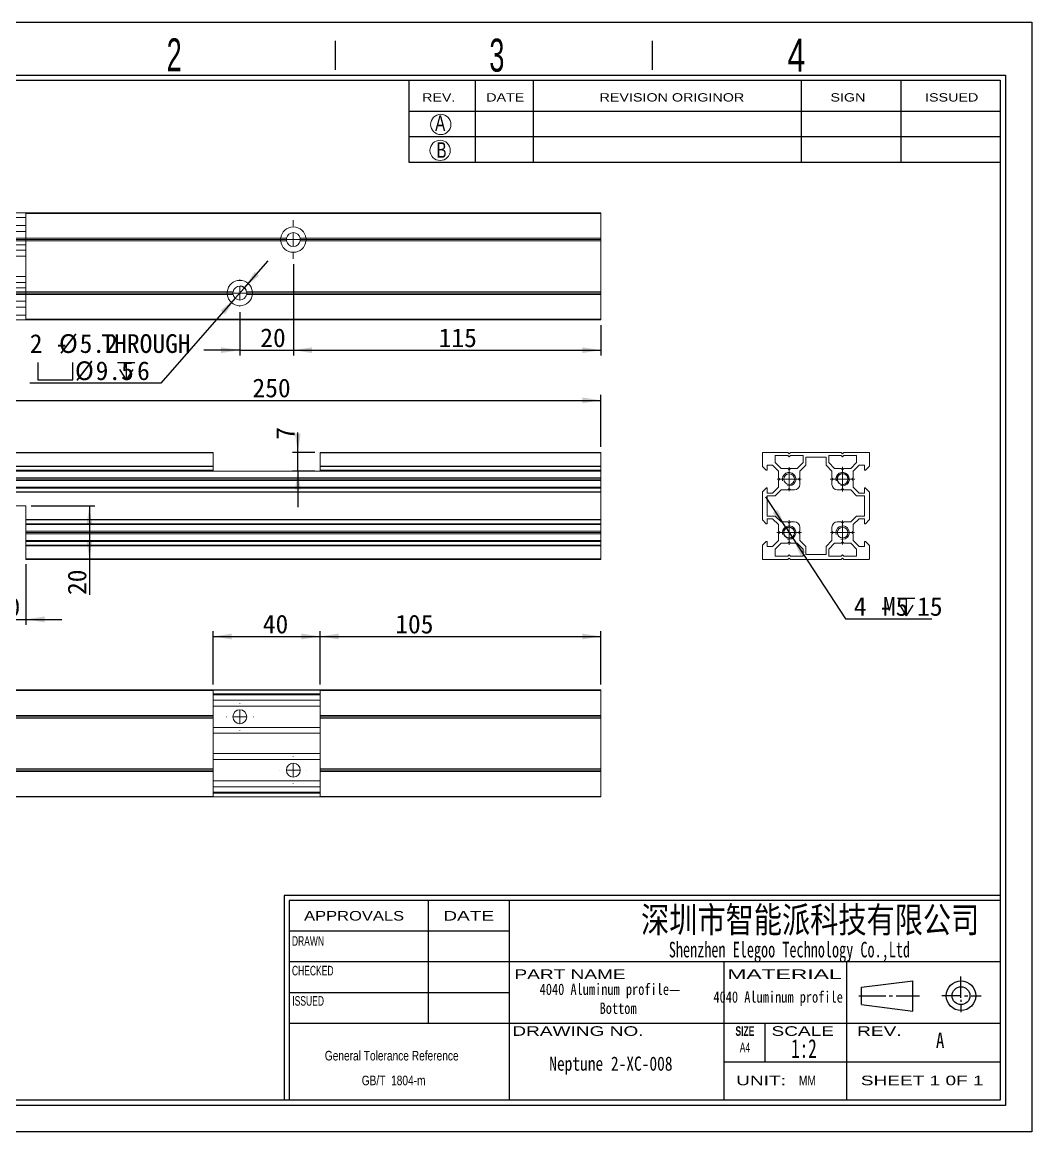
# Model space of a CAD drawing. Header units: millimetres. Extents: x 2 to 295, y 1 to 209.
# Drawn here: x 106.4 to 295.1, y 1.3 to 208.7 of the extents above; entities that cross this region are included whole.
import ezdxf

# ---------------------------------------------------------------- set-up
doc = ezdxf.new("R2010")
doc.units = ezdxf.units.MM
doc.linetypes.add('CENTER', pattern=[10.16, 6.35, -1.27, 1.27, -1.27])
doc.layers.add('DIM', color=5, linetype='Continuous')
doc.layers.add('SLD-0', color=179, linetype='Continuous')
doc.layers.add('中心线', color=1, linetype='CENTER', lineweight=15)
doc.styles.add('SLDTEXTSTYLE0', font='SIMSUN.TTC', dxfattribs={"width": 0.67})
doc.styles.add('SLDTEXTSTYLE1', font='SIMSUN.TTC', dxfattribs={"width": 0.8})
doc.styles.add('SLDTEXTSTYLE10', font='ARIAL.TTF', dxfattribs={"width": 0.7584})
doc.styles.add('SLDTEXTSTYLE11', font='ARIAL.TTF', dxfattribs={"width": 1.2324})
doc.styles.add('SLDTEXTSTYLE12', font='ARIAL.TTF', dxfattribs={"width": 1.7064})
doc.styles.add('SLDTEXTSTYLE13', font='SIMKAI.TTF', dxfattribs={"width": 0.67})
doc.styles.add('SLDTEXTSTYLE14', font='SIMSUN.TTC')
doc.styles.add('SLDTEXTSTYLE2', font='SIMSUN.TTC', dxfattribs={"width": 0.8, "bigfont": 'bigfont'})
doc.styles.add('SLDTEXTSTYLE4', font='SIMSUN.TTC', dxfattribs={"width": 0.8})
doc.styles.add('SLDTEXTSTYLE5', font='ARIAL.TTF', dxfattribs={"width": 0.63516})
doc.styles.add('SLDTEXTSTYLE6', font='GOTHIC.TTF', dxfattribs={"width": 0.7304})
doc.styles.add('SLDTEXTSTYLE7', font='GOTHIC.TTF', dxfattribs={"width": 0.61171})
doc.styles.add('SLDTEXTSTYLE8', font='ARIALBD.TTF', dxfattribs={"width": 0.63516})
doc.styles.add('SLDTEXTSTYLE9', font='ARIAL.TTF', dxfattribs={"width": 1.422})
doc.dimstyles.new('SLDDIMSTYLE0', dxfattribs={"dimtxt": 3.5, "dimasz": 3.5, "dimexe": 0, "dimexo": 0.0625, "dimgap": 0.875, "dimtad": 2, "dimlfac": 2, "dimrnd": 1e-09, "dimzin": 12, "dimdsep": 46, "dimtxsty": 'SLDTEXTSTYLE0', "dimsah": 1, "dimcen": 0.09, "dimadec": 0, "dimazin": 3, "dimtfac": 1, "dimtofl": 0, "dimtmove": 0, "dimatfit": 3, "dimfxl": 0, "dimfrac": 2, "dimtolj": 1, "dimtzin": 12, "dimarcsym": 0})
doc.dimstyles.new('SLDDIMSTYLE1', dxfattribs={"dimtxt": 3.5, "dimasz": 3.5, "dimexe": 0, "dimexo": 0.0625, "dimgap": 0.875, "dimtad": 2, "dimlfac": 2, "dimrnd": 1e-09, "dimzin": 12, "dimdsep": 46, "dimtxsty": 'SLDTEXTSTYLE0', "dimsah": 1, "dimcen": 0.09, "dimadec": 0, "dimazin": 3, "dimtfac": 1, "dimtmove": 0, "dimatfit": 0, "dimfxl": 0, "dimfrac": 2, "dimtolj": 1, "dimtzin": 12, "dimarcsym": 0})
doc.dimstyles.new('SLDDIMSTYLE2', dxfattribs={"dimtxt": 3.5, "dimasz": 3.5, "dimexe": 0, "dimexo": 0.0625, "dimgap": 0.875, "dimtad": 0, "dimtih": 1, "dimtoh": 1, "dimlfac": 2, "dimrnd": 1e-09, "dimzin": 12, "dimdsep": 46, "dimtxsty": 'SLDTEXTSTYLE0', "dimsah": 1, "dimcen": 0, "dimadec": 0, "dimazin": 3, "dimtfac": 1, "dimtmove": 0, "dimatfit": 3, "dimfxl": 0, "dimfrac": 2, "dimtolj": 1, "dimtzin": 12, "dimarcsym": 0})

# ---------------------------------------------------------------- blocks, each defined once
blk = doc.blocks.new('SW_NOTE_1')
at = {"layer": 'SLD-0', "color": 0, "attachment_point": 2}
for s, insert, char_height, style in [('4040 Aluminum profile—', (11.56, 2.46), 2.1167, 'SLDTEXTSTYLE2'), (' Bottom ', (12.52, -1.09), 2.117, 'SLDTEXTSTYLE1')]:
    blk.add_mtext(s, dxfattribs=dict(at, insert=insert, char_height=char_height, style=style))
blk = doc.blocks.new('SW_NOTE_3')
at = {"layer": 'SLD-0', "color": 0, "char_height": 1.7927, "attachment_point": 2, "style": 'SLDTEXTSTYLE10'}
for s, insert in [('General Tolerance Reference ', (13.02, 2.31)), (' GB/T  1804-m', (13.11, -2.32))]:
    blk.add_mtext(s, dxfattribs=dict(at, insert=insert))
blk = doc.blocks.new('_D')
at = {"layer": 'DIM'}
for p, q in [((89.57, 129.28), (89.57, 139)), ((214.57, 129.28), (214.57, 139)), ((89.57, 138), (214.57, 138))]:
    blk.add_line(p, q, dxfattribs=at)
for points in [[(89.57, 138), (93.07, 137.46), (93.07, 138.54)], [(214.57, 138), (211.07, 138.54), (211.07, 137.46)]]:
    blk.add_solid(points, dxfattribs=at)
at = {"layer": 'DIM', "insert": (149.43, 142.07), "char_height": 3.5, "attachment_point": 1, "style": 'SLDTEXTSTYLE14'}
blk.add_mtext('250', dxfattribs=at)
blk = doc.blocks.new('_D_1')
at = {"layer": 'DIM'}
for p, q in [((157.91, 128.28), (157.91, 132)), ((161.07, 128.28), (156.91, 128.28)), ((157.91, 124.78), (157.91, 128.28)), ((161.07, 124.78), (156.91, 124.78)), ((157.91, 124.78), (157.91, 118.05))]:
    blk.add_line(p, q, dxfattribs=at)
for points in [[(157.91, 128.28), (158.45, 131.78), (157.37, 131.78)], [(157.91, 124.78), (157.37, 121.28), (158.45, 121.28)]]:
    blk.add_solid(points, dxfattribs=at)
at = {"layer": 'DIM', "insert": (153.84, 130.64), "char_height": 3.5, "attachment_point": 1, "rotation": 90, "style": 'SLDTEXTSTYLE14'}
blk.add_mtext('7', dxfattribs=at)
blk = doc.blocks.new('_D_2')
at = {"layer": 'DIM'}
for p, q in [((108.07, 118.28), (119.95, 118.28)), ((118.95, 118.28), (118.95, 108.28)), ((118.95, 108.28), (118.95, 101.62))]:
    blk.add_line(p, q, dxfattribs=at)
for points in [[(118.95, 118.28), (118.41, 114.78), (119.49, 114.78)], [(118.95, 108.28), (119.49, 111.78), (118.41, 111.78)]]:
    blk.add_solid(points, dxfattribs=at)
at = {"layer": 'DIM', "insert": (114.88, 101.62), "char_height": 3.5, "attachment_point": 1, "rotation": 90, "style": 'SLDTEXTSTYLE14'}
blk.add_mtext('20', dxfattribs=at)
blk = doc.blocks.new('_D_3')
at = {"layer": 'DIM'}
for p, q in [((97.07, 107.28), (97.07, 96.07)), ((107.07, 107.38), (107.07, 96.07)), ((97.07, 97.07), (90.34, 97.07)), ((97.07, 97.07), (107.07, 97.07)), ((107.07, 97.07), (113.8, 97.07))]:
    blk.add_line(p, q, dxfattribs=at)
for points in [[(97.07, 97.07), (93.57, 97.61), (93.57, 96.53)], [(107.07, 97.07), (110.57, 96.53), (110.57, 97.61)]]:
    blk.add_solid(points, dxfattribs=at)
at = {"layer": 'DIM', "insert": (101.25, 101.14), "char_height": 3.5, "attachment_point": 1, "style": 'SLDTEXTSTYLE14'}
blk.add_mtext('20', dxfattribs=at)
blk = doc.blocks.new('_D_5')
at = {"layer": 'DIM'}
for p, q in [((142.07, 84.87), (142.07, 94.87)), ((142.07, 93.87), (162.07, 93.87)), ((162.07, 84.87), (162.07, 94.87))]:
    blk.add_line(p, q, dxfattribs=at)
for points in [[(142.07, 93.87), (145.57, 93.33), (145.57, 94.41)], [(162.07, 93.87), (158.57, 94.41), (158.57, 93.33)]]:
    blk.add_solid(points, dxfattribs=at)
at = {"layer": 'DIM', "insert": (151.36, 97.94), "char_height": 3.5, "attachment_point": 1, "style": 'SLDTEXTSTYLE14'}
blk.add_mtext('40', dxfattribs=at)
blk = doc.blocks.new('_D_6')
at = {"layer": 'DIM'}
for p, q in [((162.07, 84.87), (162.07, 94.87)), ((162.07, 93.87), (214.57, 93.87)), ((214.57, 84.87), (214.57, 94.87))]:
    blk.add_line(p, q, dxfattribs=at)
for points in [[(162.07, 93.87), (165.57, 93.33), (165.57, 94.41)], [(214.57, 93.87), (211.07, 94.41), (211.07, 93.33)]]:
    blk.add_solid(points, dxfattribs=at)
at = {"layer": 'DIM', "insert": (176.12, 97.94), "char_height": 3.5, "attachment_point": 1, "style": 'SLDTEXTSTYLE14'}
blk.add_mtext('105', dxfattribs=at)
blk = doc.blocks.new('SW_CENTERMARKSYMBOL_0')
at = {"layer": '中心线', "color": 0}
for p, q in [((0, 2.5), (0, 2.55)), ((-2.5, 0), (-2.55, 0)), ((0, 0), (-1.25, 0)), ((0, 0), (0, 1.25)), ((0, 0), (0, -1.25)), ((0, 0), (1.25, 0)), ((2.5, 0), (2.55, 0)), ((0, -2.5), (0, -2.55))]:
    blk.add_line(p, q, dxfattribs=at)
blk = doc.blocks.new('SW_CENTERMARKSYMBOL_1')
at = {"layer": '中心线', "color": 0}
for p, q in [((0, 2.5), (0, 2.55)), ((-2.5, 0), (-2.55, 0)), ((0, 0), (-1.25, 0)), ((0, 0), (0, 1.25)), ((0, 0), (0, -1.25)), ((0, 0), (1.25, 0)), ((2.5, 0), (2.55, 0)), ((0, -2.5), (0, -2.55))]:
    blk.add_line(p, q, dxfattribs=at)
blk = doc.blocks.new('_D_7')
at = {"layer": 'DIM'}
for p, q in [((157.07, 163.42), (157.07, 146.38)), ((147.07, 154.5), (147.07, 146.38)), ((147.07, 147.38), (140.34, 147.38)), ((147.07, 147.38), (157.07, 147.38)), ((157.07, 147.38), (163.8, 147.38))]:
    blk.add_line(p, q, dxfattribs=at)
for points in [[(147.07, 147.38), (143.57, 147.91), (143.57, 146.84)], [(157.07, 147.38), (160.57, 146.84), (160.57, 147.91)]]:
    blk.add_solid(points, dxfattribs=at)
at = {"layer": 'DIM', "insert": (150.89, 151.45), "char_height": 3.5, "attachment_point": 1, "style": 'SLDTEXTSTYLE14'}
blk.add_mtext('20', dxfattribs=at)
blk = doc.blocks.new('_D_8')
at = {"layer": 'DIM'}
for p, q in [((157.07, 163.42), (157.07, 146.38)), ((214.57, 152.05), (214.57, 146.38)), ((157.07, 147.38), (214.57, 147.38))]:
    blk.add_line(p, q, dxfattribs=at)
for points in [[(157.07, 147.38), (160.57, 146.84), (160.57, 147.91)], [(214.57, 147.38), (211.07, 147.91), (211.07, 146.84)]]:
    blk.add_solid(points, dxfattribs=at)
at = {"layer": 'DIM', "insert": (184.23, 151.45), "char_height": 3.5, "attachment_point": 1, "style": 'SLDTEXTSTYLE14'}
blk.add_mtext('115', dxfattribs=at)
blk = doc.blocks.new('SW_SYMBOL_HOLE_SPOT')
at = {"layer": 'DIM', "color": 0}
for p, q in [((0, 875), (0, 75)), ((1600, 75), (1600, 875)), ((0, 75), (1600, 75))]:
    blk.add_line(p, q, dxfattribs=at)
blk = doc.blocks.new('SW_SYMBOL_HOLE_DEPTH')
at = {"layer": 'DIM', "color": 0}
for p, q in [((0, 875), (800, 875)), ((100, 555), (400, 75)), ((400, 875), (400, 75)), ((700, 555), (400, 75))]:
    blk.add_line(p, q, dxfattribs=at)
blk = doc.blocks.new('_D_9')
at = {"layer": 'DIM'}
for p, q in [((147.92, 159.03), (152.36, 164.09)), ((147.92, 159.03), (146.21, 157.07)), ((146.21, 157.07), (132.32, 141.22)), ((132.32, 141.22), (107.8, 141.22))]:
    blk.add_line(p, q, dxfattribs=at)
blk.add_arc((147.07, 158.05), 1.3, 26.4811, 86.3428, dxfattribs=at)
for points in [[(147.92, 159.03), (150.64, 161.3), (149.83, 162.01)], [(146.21, 157.07), (143.5, 154.79), (144.31, 154.08)]]:
    blk.add_solid(points, dxfattribs=at)
at = {"layer": 'DIM', "xscale": 0.004072727272727273, "yscale": 0.004072727272727273, "zscale": 0.004072727272727273}
for name, p in [('SW_SYMBOL_HOLE_SPOT', (109.31, 141.5)), ('SW_SYMBOL_HOLE_DEPTH', (124.19, 141.5))]:
    blk.add_blockref(name, p, dxfattribs=at)
at = {"layer": 'DIM', "char_height": 3.5, "attachment_point": 1, "style": 'SLDTEXTSTYLE14'}
for s, insert in [('2 - ', (107.8, 150.36)), ('%%c', (113.25, 150.36)), ('5.2', (117.12, 150.36)), ('THROUGH', (121.2, 150.36)), ('%%c', (116.24, 145.29)), ('9.5', (120.11, 145.29)), ('6', (127.86, 145.29))]:
    blk.add_mtext(s, dxfattribs=dict(at, insert=insert))
blk = doc.blocks.new('SW_CENTERMARKSYMBOL_2')
at = {"layer": '中心线', "color": 0}
for p, q in [((0, 2.5), (0, 2.55)), ((-2.5, 0), (-2.55, 0)), ((0, 0), (-1.25, 0)), ((0, 0), (0, 1.25)), ((0, 0), (0, -1.25)), ((0, 0), (1.25, 0)), ((2.5, 0), (2.55, 0)), ((0, -2.5), (0, -2.55))]:
    blk.add_line(p, q, dxfattribs=at)
blk = doc.blocks.new('SW_CENTERMARKSYMBOL_3')
at = {"layer": '中心线', "color": 0}
for p, q in [((0, 2.5), (0, 3.625)), ((-2.5, 0), (-3.625, 0)), ((0, 0), (-1.25, 0)), ((0, 0), (0, 1.25)), ((0, 0), (0, -1.25)), ((0, 0), (1.25, 0)), ((2.5, 0), (3.625, 0)), ((0, -2.5), (0, -3.625))]:
    blk.add_line(p, q, dxfattribs=at)
blk = doc.blocks.new('_D_10')
at = {"layer": 'DIM'}
for p, q in [((249.06, 114.33), (245.39, 119.97)), ((249.06, 114.33), (250.42, 112.23)), ((250.42, 112.23), (260.25, 97.16)), ((260.25, 97.16), (276.39, 97.16))]:
    blk.add_line(p, q, dxfattribs=at)
for points in [[(249.06, 114.33), (247.6, 117.55), (246.7, 116.97)], [(250.42, 112.23), (251.88, 109.01), (252.79, 109.59)]]:
    blk.add_solid(points, dxfattribs=at)
at = {"layer": 'DIM', "xscale": 0.004072727272727273, "yscale": 0.004072727272727273, "zscale": 0.004072727272727273}
blk.add_blockref('SW_SYMBOL_HOLE_DEPTH', (270, 97.44), dxfattribs=at)
at = {"layer": 'DIM', "char_height": 3.5, "attachment_point": 1, "style": 'SLDTEXTSTYLE14'}
for s, insert in [('4 - ', (261.83, 101.23)), ('M5', (267.28, 101.23)), ('15', (273.67, 101.23))]:
    blk.add_mtext(s, dxfattribs=dict(at, insert=insert))
blk = doc.blocks.new('SW_CENTERMARKSYMBOL_4')
at = {"layer": '中心线', "color": 0}
for p, q in [((0, 1.25), (0, 2.3)), ((-1.25, 0), (-2.3, 0)), ((0, 0), (-1.25, 0)), ((0, 0), (0, 1.25)), ((0, 0), (0, -1.25)), ((0, 0), (1.25, 0)), ((1.25, 0), (2.3, 0)), ((0, -1.25), (0, -2.3))]:
    blk.add_line(p, q, dxfattribs=at)
blk = doc.blocks.new('SW_CENTERMARKSYMBOL_5')
at = {"layer": '中心线', "color": 0}
for p, q in [((0, 1.25), (0, 2.25)), ((-1.25, 0), (-2.25, 0)), ((0, 0), (-1.25, 0)), ((0, 0), (0, 1.25)), ((0, 0), (0, -1.25)), ((0, 0), (1.25, 0)), ((1.25, 0), (2.25, 0)), ((0, -1.25), (0, -2.25))]:
    blk.add_line(p, q, dxfattribs=at)
blk = doc.blocks.new('SW_CENTERMARKSYMBOL_6')
at = {"layer": '中心线', "color": 0}
for p, q in [((0, 1.25), (0, 2.3)), ((-1.25, 0), (-2.3, 0)), ((0, 0), (-1.25, 0)), ((0, 0), (0, 1.25)), ((0, 0), (0, -1.25)), ((0, 0), (1.25, 0)), ((1.25, 0), (2.3, 0)), ((0, -1.25), (0, -2.3))]:
    blk.add_line(p, q, dxfattribs=at)
blk = doc.blocks.new('SW_CENTERMARKSYMBOL_7')
at = {"layer": '中心线', "color": 0}
for p, q in [((0, 1.25), (0, 2.25)), ((-1.25, 0), (-2.25, 0)), ((0, 0), (-1.25, 0)), ((0, 0), (0, 1.25)), ((0, 0), (0, -1.25)), ((0, 0), (1.25, 0)), ((1.25, 0), (2.25, 0)), ((0, -1.25), (0, -2.25))]:
    blk.add_line(p, q, dxfattribs=at)

msp = doc.modelspace()

# ---------------------------------------------------------------- linework, layer by layer
at = {"color": 7, "linetype": 'Continuous', "lineweight": 15}
for p, q in [((97.0673, 173.0492), (107.0673, 173.0492)), ((97.0673, 172.1492), (107.0673, 172.1492)), ((214.5673, 173.0492), (107.0673, 173.0492)), ((107.0673, 173.0492), (107.0673, 172.9492)), ((214.5673, 172.9492), (107.0673, 172.9492)), ((107.0673, 172.9492), (107.0673, 168.2992)), ((214.5673, 173.0492), (214.5673, 172.9492)), ((214.5673, 172.9492), (214.5673, 168.2992)), ((107.0673, 170.6542), (97.0673, 170.6542)), ((107.0673, 169.5542), (97.0673, 169.5542)), ((107.0673, 168.2992), (97.0673, 168.2992)), ((107.0673, 168.0492), (97.0673, 168.0492)), ((107.0673, 168.2992), (154.7055, 168.2992)), ((107.0673, 168.0492), (107.0673, 168.2992)), ((107.0673, 168.0492), (154.6923, 168.0492)), ((107.0673, 167.7992), (107.0673, 168.0492)), ((155.7673, 168.0492), (154.6923, 168.0492)), ((155.7916, 168.2992), (154.7055, 168.2992)), ((159.4291, 168.2992), (158.3431, 168.2992)), ((159.4423, 168.0492), (158.3673, 168.0492)), ((159.4291, 168.2992), (214.5673, 168.2992)), ((159.4423, 168.0492), (214.5673, 168.0492)), ((214.5673, 168.0492), (214.5673, 168.2992)), ((214.5673, 167.7992), (214.5673, 168.0492)), ((107.0673, 167.7992), (97.0673, 167.7992)), ((107.0673, 166.0492), (97.0673, 166.0492)), ((107.0673, 167.7992), (154.7055, 167.7992)), ((107.0673, 167.7992), (107.0673, 158.2992)), ((155.7916, 167.7992), (154.7055, 167.7992)), ((159.4291, 167.7992), (158.3431, 167.7992)), ((159.4291, 167.7992), (214.5673, 167.7992)), ((214.5673, 167.7992), (214.5673, 158.2992)), ((107.0673, 164.9492), (97.0673, 164.9492)), ((107.0673, 161.1492), (97.0673, 161.1492)), ((107.0673, 160.0492), (97.0673, 160.0492)), ((107.0673, 158.2992), (97.0673, 158.2992)), ((107.0673, 158.0492), (97.0673, 158.0492)), ((107.0673, 157.7992), (97.0673, 157.7992)), ((107.0673, 158.2992), (144.7055, 158.2992)), ((107.0673, 158.0492), (107.0673, 158.2992)), ((107.0673, 158.0492), (144.6923, 158.0492)), ((107.0673, 157.7992), (107.0673, 158.0492)), ((107.0673, 157.7992), (107.0673, 153.1492)), ((107.0673, 157.7992), (144.7055, 157.7992)), ((145.7673, 158.0492), (144.6923, 158.0492)), ((145.7916, 158.2992), (144.7055, 158.2992)), ((145.7916, 157.7992), (144.7055, 157.7992)), ((149.4291, 158.2992), (148.3431, 158.2992)), ((149.4291, 157.7992), (148.3431, 157.7992)), ((149.4423, 158.0492), (148.3673, 158.0492)), ((149.4291, 158.2992), (214.5673, 158.2992)), ((149.4291, 157.7992), (214.5673, 157.7992)), ((149.4423, 158.0492), (214.5673, 158.0492)), ((214.5673, 158.0492), (214.5673, 158.2992)), ((214.5673, 157.7992), (214.5673, 158.0492)), ((214.5673, 157.7992), (214.5673, 153.1492)), ((107.0673, 156.5442), (97.0673, 156.5442)), ((107.0673, 155.4442), (97.0673, 155.4442)), ((107.0673, 153.9492), (97.0673, 153.9492)), ((97.0673, 153.0492), (107.0673, 153.0492)), ((214.5673, 153.1492), (107.0673, 153.1492)), ((107.0673, 153.1492), (107.0673, 153.0492)), ((214.5673, 153.0492), (107.0673, 153.0492)), ((214.5673, 153.1492), (214.5673, 153.0492)), ((142.0673, 128.2799), (89.5673, 128.2799)), ((142.0673, 128.1799), (89.5673, 128.1799)), ((142.0673, 128.1799), (142.0673, 128.2799)), ((142.0673, 125.7213), (142.0673, 128.1799)), ((162.0673, 128.2799), (162.0673, 128.1799)), ((214.5673, 128.2799), (162.0673, 128.2799)), ((214.5673, 128.1799), (162.0673, 128.1799)), ((162.0673, 128.1799), (162.0673, 125.7213)), ((214.5673, 128.2799), (214.5673, 128.1799)), ((214.5673, 128.1799), (214.5673, 125.7213)), ((244.7415, 125.7213), (244.7415, 128.1799)), ((244.8415, 128.2799), (249.4915, 128.2799)), ((249.4915, 127.6799), (247.1365, 127.6799)), ((247.1365, 127.6799), (247.1365, 126.3799)), ((249.4915, 128.2799), (249.7415, 128.0299)), ((249.7415, 127.4299), (249.4915, 127.6799)), ((249.7415, 128.0299), (249.9915, 128.2799)), ((249.9915, 127.6799), (249.7415, 127.4299)), ((249.9915, 128.2799), (259.4915, 128.2799)), ((252.3466, 127.6799), (249.9915, 127.6799)), ((252.3466, 126.3799), (252.3466, 127.6799)), ((252.8415, 127.3799), (256.6415, 127.3799)), ((252.8415, 125.8849), (252.8415, 127.3799)), ((256.6415, 127.3799), (256.6415, 125.8849)), ((259.4915, 127.6799), (257.1365, 127.6799)), ((257.1365, 127.6799), (257.1365, 126.3799)), ((259.4915, 128.2799), (259.7415, 128.0299)), ((259.7415, 127.4299), (259.4915, 127.6799)), ((259.7415, 128.0299), (259.9915, 128.2799)), ((259.9915, 127.6799), (259.7415, 127.4299)), ((259.9915, 128.2799), (264.6415, 128.2799)), ((262.3466, 127.6799), (259.9915, 127.6799)), ((262.3466, 126.3799), (262.3466, 127.6799)), ((264.7415, 128.1799), (264.7415, 125.7213)), ((142.0673, 125.7213), (89.5673, 125.7213)), ((142.0673, 125.6506), (89.5673, 125.6506)), ((142.0673, 124.9506), (89.5673, 124.9506)), ((89.5673, 124.9213), (142.0673, 124.9213)), ((142.0673, 124.7849), (89.5673, 124.7849)), ((142.0673, 125.6506), (142.0673, 125.7213)), ((142.0673, 124.9506), (142.0673, 125.6506)), ((142.0673, 124.9213), (142.0673, 124.9506)), ((142.0673, 124.7849), (142.0673, 124.9213)), ((142.0673, 124.7799), (142.0673, 124.7849)), ((142.0673, 124.7799), (162.0673, 124.7799)), ((214.5673, 125.7213), (162.0673, 125.7213)), ((162.0673, 125.7213), (162.0673, 125.6506)), ((214.5673, 125.6506), (162.0673, 125.6506)), ((162.0673, 125.6506), (162.0673, 124.9506)), ((214.5673, 124.9506), (162.0673, 124.9506)), ((162.0673, 124.9506), (162.0673, 124.9213)), ((162.0673, 124.9213), (214.5673, 124.9213)), ((162.0673, 124.9213), (162.0673, 124.7849)), ((214.5673, 124.7849), (162.0673, 124.7849)), ((162.0673, 124.7849), (162.0673, 124.7799)), ((214.5673, 125.7213), (214.5673, 125.6506)), ((214.5673, 125.6506), (214.5673, 124.9506)), ((214.5673, 124.9506), (214.5673, 124.9213)), ((214.5673, 124.9213), (214.5673, 124.7849)), ((214.5673, 124.7849), (214.5673, 123.5299)), ((245.4708, 124.9506), (244.7708, 125.6506)), ((246.6415, 125.8849), (245.6415, 125.8849)), ((245.6415, 125.8849), (245.6415, 125.0213)), ((247.7415, 124.7849), (246.6415, 125.8849)), ((247.1365, 126.3799), (248.2365, 125.2799)), ((247.7415, 123.5299), (247.7415, 124.7849)), ((248.2365, 125.2799), (249.4915, 125.2799)), ((249.4915, 125.2799), (249.7415, 125.0299)), ((249.7415, 125.0299), (249.9915, 125.2799)), ((249.9915, 125.2799), (251.2466, 125.2799)), ((251.2466, 125.2799), (252.3466, 126.3799)), ((251.7415, 124.7849), (252.8415, 125.8849)), ((251.7415, 123.5299), (251.7415, 124.7849)), ((256.6415, 125.8849), (257.7415, 124.7849)), ((257.1365, 126.3799), (258.2365, 125.2799)), ((257.7415, 124.7849), (257.7415, 123.5299)), ((258.2365, 125.2799), (259.4915, 125.2799)), ((259.4915, 125.2799), (259.7415, 125.0299)), ((259.7415, 125.0299), (259.9915, 125.2799)), ((259.9915, 125.2799), (261.2466, 125.2799)), ((261.2466, 125.2799), (262.3466, 126.3799)), ((262.8415, 125.8849), (261.7415, 124.7849)), ((261.7415, 124.7849), (261.7415, 123.5299)), ((263.8415, 125.8849), (262.8415, 125.8849)), ((263.8415, 125.0213), (263.8415, 125.8849)), ((264.7122, 125.6506), (264.0122, 124.9506)), ((214.5673, 123.5299), (89.5673, 123.5299)), ((214.5673, 123.2799), (89.5673, 123.2799)), ((214.5673, 123.0299), (89.5673, 123.0299)), ((214.5673, 123.5299), (214.5673, 123.2799)), ((214.5673, 123.2799), (214.5673, 123.0299)), ((214.5673, 123.0299), (214.5673, 121.7749)), ((247.9915, 123.2799), (247.7415, 123.5299)), ((247.7415, 123.0299), (247.9915, 123.2799)), ((247.7415, 121.7749), (247.7415, 123.0299)), ((251.4915, 123.2799), (251.7415, 123.5299)), ((251.7415, 123.0299), (251.4915, 123.2799)), ((251.7415, 122.2799), (251.7415, 123.0299)), ((257.7415, 123.5299), (257.9915, 123.2799)), ((257.9915, 123.2799), (257.7415, 123.0299)), ((257.7415, 123.0299), (257.7415, 122.2799)), ((261.7415, 123.5299), (261.4915, 123.2799)), ((261.4915, 123.2799), (261.7415, 123.0299)), ((261.7415, 123.0299), (261.7415, 121.7749)), ((214.5673, 121.7749), (89.5673, 121.7749)), ((214.5673, 121.6385), (89.5673, 121.6385)), ((214.5673, 121.6092), (89.5673, 121.6092)), ((214.5673, 120.9092), (89.5673, 120.9092)), ((214.5673, 120.8385), (89.5673, 120.8385)), ((214.5673, 121.7749), (214.5673, 121.6385)), ((214.5673, 121.6385), (214.5673, 121.6092)), ((214.5673, 121.6092), (214.5673, 120.9092)), ((214.5673, 120.9092), (214.5673, 120.8385)), ((214.5673, 120.8385), (214.5673, 115.7213)), ((244.7415, 115.7213), (244.7415, 120.8385)), ((244.7708, 120.9092), (245.4708, 121.6092)), ((245.6415, 121.5385), (245.6415, 120.6749)), ((245.6415, 120.6749), (246.6415, 120.6749)), ((246.6415, 120.6749), (247.7415, 121.7749)), ((247.1365, 120.1799), (248.2365, 121.2799)), ((248.2365, 121.2799), (249.4915, 121.2799)), ((249.4915, 121.2799), (249.7415, 121.5299)), ((249.7415, 121.5299), (249.9915, 121.2799)), ((249.9915, 121.2799), (250.7415, 121.2799)), ((258.7415, 121.2799), (259.4915, 121.2799)), ((259.4915, 121.2799), (259.7415, 121.5299)), ((259.7415, 121.5299), (259.9915, 121.2799)), ((259.9915, 121.2799), (261.2466, 121.2799)), ((261.2466, 121.2799), (262.3466, 120.1799)), ((261.7415, 121.7749), (262.8415, 120.6749)), ((262.8415, 120.6749), (263.8415, 120.6749)), ((263.8415, 120.6749), (263.8415, 121.5385)), ((264.0122, 121.6092), (264.7122, 120.9092)), ((264.7415, 120.8385), (264.7415, 115.7213)), ((97.0673, 118.2799), (107.0673, 118.2799)), ((107.0673, 118.2799), (107.0673, 115.7213)), ((245.6415, 120.1799), (247.1365, 120.1799)), ((245.6415, 116.3799), (245.6415, 120.1799)), ((262.3466, 120.1799), (263.8415, 120.1799)), ((263.8415, 120.1799), (263.8415, 116.3799)), ((247.1365, 116.3799), (245.6415, 116.3799)), ((248.2365, 115.2799), (247.1365, 116.3799)), ((262.3466, 116.3799), (261.2466, 115.2799)), ((263.8415, 116.3799), (262.3466, 116.3799)), ((214.5673, 115.7213), (107.0673, 115.7213)), ((107.0673, 115.7213), (107.0673, 115.6506)), ((214.5673, 115.6506), (107.0673, 115.6506)), ((107.0673, 115.6506), (107.0673, 114.9506)), ((214.5673, 114.9506), (107.0673, 114.9506)), ((107.0673, 114.9506), (107.0673, 114.9213)), ((107.0673, 114.9213), (214.5673, 114.9213)), ((107.0673, 114.9213), (107.0673, 114.7849)), ((214.5673, 114.7849), (107.0673, 114.7849)), ((107.0673, 114.7849), (107.0673, 113.5299)), ((214.5673, 115.7213), (214.5673, 115.6506)), ((214.5673, 115.6506), (214.5673, 114.9506)), ((214.5673, 114.9506), (214.5673, 114.9213)), ((214.5673, 114.9213), (214.5673, 114.7849)), ((214.5673, 114.7849), (214.5673, 113.5299)), ((245.4708, 114.9506), (244.7708, 115.6506)), ((246.6415, 115.8849), (245.6415, 115.8849)), ((245.6415, 115.8849), (245.6415, 115.0213)), ((247.7415, 114.7849), (246.6415, 115.8849)), ((247.7415, 113.5299), (247.7415, 114.7849)), ((249.4915, 115.2799), (248.2365, 115.2799)), ((249.7415, 115.0299), (249.4915, 115.2799)), ((249.9915, 115.2799), (249.7415, 115.0299)), ((250.7415, 115.2799), (249.9915, 115.2799)), ((251.7415, 113.5299), (251.7415, 114.2799)), ((257.7415, 114.2799), (257.7415, 113.5299)), ((259.4915, 115.2799), (258.7415, 115.2799)), ((259.7415, 115.0299), (259.4915, 115.2799)), ((259.9915, 115.2799), (259.7415, 115.0299)), ((261.2466, 115.2799), (259.9915, 115.2799)), ((262.8415, 115.8849), (261.7415, 114.7849)), ((261.7415, 114.7849), (261.7415, 113.5299)), ((263.8415, 115.8849), (262.8415, 115.8849)), ((263.8415, 115.0213), (263.8415, 115.8849)), ((264.7122, 115.6506), (264.0122, 114.9506)), ((214.5673, 113.5299), (107.0673, 113.5299)), ((107.0673, 113.5299), (107.0673, 113.2799)), ((214.5673, 113.2799), (107.0673, 113.2799)), ((107.0673, 113.2799), (107.0673, 113.0299)), ((214.5673, 113.0299), (107.0673, 113.0299)), ((107.0673, 113.0299), (107.0673, 111.7749)), ((214.5673, 113.5299), (214.5673, 113.2799)), ((214.5673, 113.2799), (214.5673, 113.0299)), ((214.5673, 113.0299), (214.5673, 111.7749)), ((247.9915, 113.2799), (247.7415, 113.5299)), ((247.7415, 113.0299), (247.9915, 113.2799)), ((247.7415, 111.7749), (247.7415, 113.0299)), ((251.4915, 113.2799), (251.7415, 113.5299)), ((251.7415, 113.0299), (251.4915, 113.2799)), ((251.7415, 111.7749), (251.7415, 113.0299)), ((257.7415, 113.5299), (257.9915, 113.2799)), ((257.9915, 113.2799), (257.7415, 113.0299)), ((257.7415, 113.0299), (257.7415, 111.7749)), ((261.7415, 113.5299), (261.4915, 113.2799)), ((261.4915, 113.2799), (261.7415, 113.0299)), ((261.7415, 113.0299), (261.7415, 111.7749)), ((214.5673, 111.7749), (107.0673, 111.7749)), ((107.0673, 111.7749), (107.0673, 111.6385)), ((214.5673, 111.6385), (107.0673, 111.6385)), ((107.0673, 111.6385), (107.0673, 111.6092)), ((214.5673, 111.6092), (107.0673, 111.6092)), ((107.0673, 111.6092), (107.0673, 110.9092)), ((214.5673, 110.9092), (107.0673, 110.9092)), ((107.0673, 110.9092), (107.0673, 110.8385)), ((107.0673, 110.8385), (107.0673, 108.3799)), ((214.5673, 110.8385), (107.0673, 110.8385)), ((214.5673, 111.7749), (214.5673, 111.6385)), ((214.5673, 111.6385), (214.5673, 111.6092)), ((214.5673, 111.6092), (214.5673, 110.9092)), ((214.5673, 110.9092), (214.5673, 110.8385)), ((214.5673, 110.8385), (214.5673, 108.3799)), ((244.7415, 108.3799), (244.7415, 110.8385)), ((244.7708, 110.9092), (245.4708, 111.6092)), ((245.6415, 111.5385), (245.6415, 110.6749)), ((245.6415, 110.6749), (246.6415, 110.6749)), ((246.6415, 110.6749), (247.7415, 111.7749)), ((248.2365, 111.2799), (247.1365, 110.1799)), ((247.1365, 110.1799), (247.1365, 108.8799)), ((249.4915, 111.2799), (248.2365, 111.2799)), ((249.7415, 111.5299), (249.4915, 111.2799)), ((249.9915, 111.2799), (249.7415, 111.5299)), ((251.2466, 111.2799), (249.9915, 111.2799)), ((252.3466, 110.1799), (251.2466, 111.2799)), ((252.8415, 110.6749), (251.7415, 111.7749)), ((252.3466, 108.8799), (252.3466, 110.1799)), ((252.8415, 109.1799), (252.8415, 110.6749)), ((257.7415, 111.7749), (256.6415, 110.6749)), ((256.6415, 110.6749), (256.6415, 109.1799)), ((258.2365, 111.2799), (257.1365, 110.1799)), ((257.1365, 110.1799), (257.1365, 108.8799)), ((259.4915, 111.2799), (258.2365, 111.2799)), ((259.7415, 111.5299), (259.4915, 111.2799)), ((259.9915, 111.2799), (259.7415, 111.5299)), ((261.2466, 111.2799), (259.9915, 111.2799)), ((262.3466, 110.1799), (261.2466, 111.2799)), ((261.7415, 111.7749), (262.8415, 110.6749)), ((262.3466, 108.8799), (262.3466, 110.1799)), ((262.8415, 110.6749), (263.8415, 110.6749)), ((263.8415, 110.6749), (263.8415, 111.5385)), ((264.0122, 111.6092), (264.7122, 110.9092)), ((264.7415, 110.8385), (264.7415, 108.3799)), ((214.5673, 108.3799), (107.0673, 108.3799)), ((107.0673, 108.3799), (107.0673, 108.2799)), ((214.5673, 108.2799), (107.0673, 108.2799)), ((214.5673, 108.3799), (214.5673, 108.2799)), ((249.4915, 108.2799), (244.8415, 108.2799)), ((249.4915, 108.8799), (247.1365, 108.8799)), ((249.7415, 109.1299), (249.4915, 108.8799)), ((249.4915, 108.2799), (249.7415, 108.5299)), ((249.9915, 108.8799), (249.7415, 109.1299)), ((249.7415, 108.5299), (249.9915, 108.2799)), ((252.3466, 108.8799), (249.9915, 108.8799)), ((259.4915, 108.2799), (249.9915, 108.2799)), ((256.6415, 109.1799), (252.8415, 109.1799)), ((259.4915, 108.8799), (257.1365, 108.8799)), ((259.7415, 109.1299), (259.4915, 108.8799)), ((259.4915, 108.2799), (259.7415, 108.5299)), ((259.9915, 108.8799), (259.7415, 109.1299)), ((259.7415, 108.5299), (259.9915, 108.2799)), ((262.3466, 108.8799), (259.9915, 108.8799)), ((264.6415, 108.2799), (259.9915, 108.2799)), ((142.0673, 83.868), (89.5673, 83.868)), ((142.0673, 83.768), (89.5673, 83.768)), ((142.0673, 83.768), (142.0673, 83.868)), ((162.0673, 83.868), (142.0673, 83.868)), ((142.0673, 83.768), (142.0673, 79.118)), ((162.0673, 82.968), (142.0673, 82.968)), ((214.5673, 83.868), (162.0673, 83.868)), ((162.0673, 83.868), (162.0673, 83.768)), ((214.5673, 83.768), (162.0673, 83.768)), ((162.0673, 79.118), (162.0673, 83.768)), ((214.5673, 83.868), (214.5673, 83.768)), ((214.5673, 83.768), (214.5673, 79.118)), ((162.0673, 81.968), (142.0673, 81.968)), ((89.5673, 79.118), (142.0673, 79.118)), ((89.5673, 78.868), (142.0673, 78.868)), ((162.0673, 80.868), (142.0673, 80.868)), ((142.0673, 78.868), (142.0673, 79.118)), ((142.0673, 78.618), (142.0673, 78.868)), ((162.0673, 79.118), (214.5673, 79.118)), ((162.0673, 79.118), (162.0673, 78.868)), ((162.0673, 78.868), (214.5673, 78.868)), ((162.0673, 78.868), (162.0673, 78.618)), ((214.5673, 79.118), (214.5673, 78.868)), ((214.5673, 78.868), (214.5673, 78.618)), ((89.5673, 78.618), (142.0673, 78.618)), ((142.0673, 78.618), (142.0673, 69.118)), ((162.0673, 76.868), (142.0673, 76.868)), ((162.0673, 78.618), (214.5673, 78.618)), ((162.0673, 69.118), (162.0673, 78.618)), ((214.5673, 78.618), (214.5673, 69.118)), ((162.0673, 75.768), (142.0673, 75.768)), ((162.0673, 71.968), (142.0673, 71.968)), ((142.0673, 70.868), (162.0673, 70.868)), ((89.5673, 69.118), (142.0673, 69.118)), ((89.5673, 68.868), (142.0673, 68.868)), ((89.5673, 68.618), (142.0673, 68.618)), ((142.0673, 68.868), (142.0673, 69.118)), ((142.0673, 68.618), (142.0673, 68.868)), ((142.0673, 68.618), (142.0673, 63.968)), ((162.0673, 69.118), (214.5673, 69.118)), ((162.0673, 69.118), (162.0673, 68.868)), ((162.0673, 68.868), (214.5673, 68.868)), ((162.0673, 68.868), (162.0673, 68.618)), ((162.0673, 68.618), (214.5673, 68.618)), ((162.0673, 63.968), (162.0673, 68.618)), ((214.5673, 69.118), (214.5673, 68.868)), ((214.5673, 68.868), (214.5673, 68.618)), ((214.5673, 68.618), (214.5673, 63.968)), ((142.0673, 66.868), (162.0673, 66.868)), ((162.0673, 65.768), (142.0673, 65.768)), ((162.0673, 64.768), (142.0673, 64.768)), ((142.0673, 63.968), (89.5673, 63.968)), ((142.0673, 63.868), (89.5673, 63.868)), ((142.0673, 63.868), (142.0673, 63.968)), ((162.0673, 63.868), (142.0673, 63.868)), ((214.5673, 63.968), (162.0673, 63.968)), ((162.0673, 63.968), (162.0673, 63.868)), ((214.5673, 63.868), (162.0673, 63.868)), ((214.5673, 63.968), (214.5673, 63.868))]:
    msp.add_line(p, q, dxfattribs=at)
at = {"color": 8, "linetype": 'Continuous', "lineweight": 15}
for p, q in [((107.0673, 167.0492), (97.0673, 167.0492)), ((107.0673, 159.0492), (97.0673, 159.0492)), ((162.0673, 83.8387), (142.0673, 83.8387)), ((162.0673, 83.1387), (142.0673, 83.1387)), ((162.0673, 64.5972), (142.0673, 64.5972)), ((162.0673, 63.8972), (142.0673, 63.8972))]:
    msp.add_line(p, q, dxfattribs=at)
at = {"color": 7, "linetype": 'Continuous', "lineweight": 15}
for centre, radius in [((249.7415, 123.2799), 1), ((259.7415, 123.2799), 1.05), ((259.7415, 123.2799), 1), ((249.7415, 113.2799), 1.05), ((249.7415, 113.2799), 1), ((259.7415, 113.2799), 1), ((147.0673, 78.868), 1.3), ((157.0673, 68.868), 1.3)]:
    msp.add_circle(centre, radius, dxfattribs=at)
for centre, radius, start, end in [((157.0673, 168.0492), 2.375, 6.042328, 173.957672), ((157.0673, 168.0492), 2.375, 173.957672, 180), ((157.0673, 168.0492), 2.375, 180, 186.042328), ((157.0673, 168.0492), 1.3, 168.912511, 180), ((157.0673, 168.0492), 1.3, 180, 191.087489), ((157.0673, 168.0492), 1.3, 11.087489, 168.912511), ((157.0673, 168.0492), 1.3, 360, 11.087489), ((157.0673, 168.0492), 1.3, 348.912511, 360), ((157.0673, 168.0492), 2.375, 0, 6.042328), ((157.0673, 168.0492), 2.375, 353.957672, 0), ((157.0673, 168.0492), 2.375, 186.042328, 353.957672), ((157.0673, 168.0492), 1.3, 191.087489, 348.912511), ((147.0673, 158.0492), 2.375, 6.042328, 173.957672), ((147.0673, 158.0492), 2.375, 173.957672, 180), ((147.0673, 158.0492), 2.375, 180, 186.042328), ((147.0673, 158.0492), 2.375, 186.042328, 353.957672), ((147.0673, 158.0492), 1.3, 168.912511, 180), ((147.0673, 158.0492), 1.3, 180, 191.087489), ((147.0673, 158.0492), 1.3, 11.087489, 168.912511), ((147.0673, 158.0492), 1.3, 191.087489, 348.912511), ((147.0673, 158.0492), 1.3, 0, 11.087489), ((147.0673, 158.0492), 1.3, 348.912511, 0), ((147.0673, 158.0492), 2.375, 0, 6.042328), ((147.0673, 158.0492), 2.375, 353.957672, 0), ((244.8415, 128.1799), 0.1, 90, 180), ((264.6415, 128.1799), 0.1, 0, 90), ((244.8415, 125.7213), 0.1, 180, 225), ((245.5415, 125.0213), 0.1, 225, 0), ((263.9415, 125.0213), 0.1, 180, 315), ((264.6415, 125.7213), 0.1, 315, 0), ((244.8415, 120.8385), 0.1, 135, 180), ((245.5415, 121.5385), 0.1, 0, 135), ((250.7415, 122.2799), 1, 270, 0), ((258.7415, 122.2799), 1, 180, 270), ((263.9415, 121.5385), 0.1, 45, 180), ((264.6415, 120.8385), 0.1, 0, 45), ((244.8415, 115.7213), 0.1, 180, 225), ((245.5415, 115.0213), 0.1, 225, 0), ((250.7415, 114.2799), 1, 0, 90), ((258.7415, 114.2799), 1, 90, 180), ((263.9415, 115.0213), 0.1, 180, 315), ((264.6415, 115.7213), 0.1, 315, 0), ((244.8415, 110.8385), 0.1, 135, 180), ((245.5415, 111.5385), 0.1, 0, 135), ((263.9415, 111.5385), 0.1, 45, 180), ((264.6415, 110.8385), 0.1, 0, 45), ((244.8415, 108.3799), 0.1, 180, 270), ((264.6415, 108.3799), 0.1, 270, 0)]:
    msp.add_arc(centre, radius, start, end, dxfattribs=at)
at = {"color": 7, "linetype": 'Continuous', "lineweight": 0}
for centre in [(249.7415, 123.2799), (249.7415, 123.2799), (259.7415, 123.2799), (249.7415, 113.2799), (259.7415, 113.2799), (259.7415, 113.2799)]:
    msp.add_arc(centre, 1.25, 255, 195, dxfattribs=at)
at = {"layer": 'SLD-0'}
for p, q in [((1.812, 208.6737), (295.1066, 208.6737)), ((295.1066, 208.6737), (295.1066, 1.2938)), ((12.6748, 197.811), (289.1814, 197.811)), ((252.0174, 197.811), (252.0174, 182.5137)), ((270.5994, 197.811), (270.5994, 182.5137)), ((289.1814, 197.811), (289.1814, 7.2189)), ((289.1814, 7.2189), (12.6748, 7.2189)), ((295.1066, 1.2938), (1.812, 1.2938))]:
    msp.add_line(p, q, dxfattribs=at)
at = {"layer": 'SLD-0', "color": 6, "linetype": 'Continuous'}
for p, q in [((164.9525, 199.786), (164.9525, 205.1695)), ((224.2039, 199.786), (224.2039, 205.1695)), ((11.6873, 198.7985), (290.1689, 198.7985)), ((290.1689, 198.7985), (290.1689, 6.2314)), ((290.1689, 6.2314), (11.6873, 6.2314))]:
    msp.add_line(p, q, dxfattribs=at)
at = {"layer": 'SLD-0', "color": 179, "linetype": 'Continuous'}
for p, q in [((178.6588, 197.811), (178.6588, 182.5137)), ((191.0502, 197.811), (191.0502, 182.5137)), ((201.8863, 197.811), (201.8863, 182.5137)), ((178.6588, 192.0745), (289.1814, 192.0745)), ((178.6588, 187.2941), (289.1814, 187.2941)), ((178.6588, 182.5137), (289.1814, 182.5137)), ((289.1814, 45.4622), (155.3299, 45.4622)), ((155.3299, 45.4622), (155.3299, 7.2189)), ((289.1814, 44.5061), (156.286, 44.5061)), ((156.286, 44.5061), (156.286, 7.2189)), ((182.2808, 44.5061), (182.2808, 21.5602)), ((197.3975, 44.5061), (197.3975, 7.2189)), ((197.3975, 38.7696), (156.286, 38.7696)), ((289.1814, 33.0331), (156.286, 33.0331)), ((237.553, 33.0331), (237.553, 7.2189)), ((260.499, 7.2189), (260.499, 33.0331)), ((263.2552, 28.3538), (272.8879, 29.5382)), ((272.8879, 23.8461), (272.8879, 29.5382)), ((281.8693, 26.3495), (281.8693, 30.3163)), ((197.3975, 27.2966), (156.286, 27.2966)), ((263.2552, 25.1064), (263.2552, 28.3538)), ((262.7856, 26.7328), (267.8301, 26.7328)), ((263.2552, 25.1064), (272.8879, 23.8461)), ((268.4607, 26.7328), (269.0912, 26.7328)), ((269.7218, 26.7328), (274.1357, 26.7328)), ((281.8693, 26.7328), (278.2684, 26.7328)), ((281.8693, 25.9663), (281.8693, 25.5831)), ((281.8693, 25.1998), (281.8693, 23.6668)), ((282.4999, 26.7328), (283.1304, 26.7328)), ((283.761, 26.7328), (285.6527, 26.7328)), ((289.1814, 21.5602), (156.286, 21.5602)), ((245.2016, 21.5602), (245.2016, 14.3895)), ((237.553, 14.3895), (289.1814, 14.3895))]:
    msp.add_line(p, q, dxfattribs=at)
at = {"layer": 'SLD-0', "lineweight": 0}
for centre in [(184.6221, 189.5636), (184.4994, 184.7149)]:
    msp.add_circle(centre, 1.8944, dxfattribs=at)
at = {"layer": 'SLD-0', "color": 179, "linetype": 'Continuous'}
for radius in [2.7714, 1.669]:
    msp.add_circle((281.8693, 26.7328), radius, dxfattribs=at)

# ---------------------------------------------------------------- block references
at = {"layer": 'SLD-0'}
msp.add_blockref('SW_NOTE_1', (204.6751, 26.5336), dxfattribs=at)
at = {"layer": 'SLD-0', "color": 179}
msp.add_blockref('SW_NOTE_3', (162.4379, 14.1109), dxfattribs=at)
at = {"layer": '中心线'}
for name, p in [('SW_CENTERMARKSYMBOL_3', (157.0673, 168.0492)), ('SW_CENTERMARKSYMBOL_2', (147.0673, 158.0492)), ('SW_CENTERMARKSYMBOL_7', (249.7415, 123.2799)), ('SW_CENTERMARKSYMBOL_6', (259.7415, 123.2799)), ('SW_CENTERMARKSYMBOL_4', (249.7415, 113.2799)), ('SW_CENTERMARKSYMBOL_5', (259.7415, 113.2799)), ('SW_CENTERMARKSYMBOL_0', (147.0673, 78.868)), ('SW_CENTERMARKSYMBOL_1', (157.0673, 68.868))]:
    msp.add_blockref(name, p, dxfattribs=at)

# ---------------------------------------------------------------- texts
at = {"color": 7, "linetype": 'Continuous', "lineweight": 0, "insert": (250.1166, 18.6166), "char_height": 3.5, "attachment_point": 1, "style": 'SLDTEXTSTYLE0'}
msp.add_mtext('1:2', dxfattribs=at)
at = {"layer": 'SLD-0'}
for s, insert, char_height, attachment_point, style in [('2', (133.3881, 205.6552), 6.172, 1, 'SLDTEXTSTYLE7'), ('3', (193.7066, 205.5931), 6.172, 1, 'SLDTEXTSTYLE7'), ('4', (249.4405, 205.5869), 6.172, 1, 'SLDTEXTSTYLE6'), ('A', (183.5778, 191.2522), 2.9034, 1, 'SLDTEXTSTYLE6'), ('B', (183.8319, 186.2372), 2.9034, 1, 'SLDTEXTSTYLE6'), ('\\M+1905B圳\\M+18E73\\M+19271\\M+1945C\\M+19468\\M+189C8\\M+18B5A\\M+1974C\\M+18CC0\\M+18CF6\\M+18E69', (253.6756, 43.3374), 4.82808, 2, 'SLDTEXTSTYLE2'), ('4040 Aluminum profile', (247.6914, 27.5511), 2.116667, 2, 'SLDTEXTSTYLE1'), ('A', (277.1784, 19.8537), 2.9104, 1, 'SLDTEXTSTYLE4'), ('Neptune 2-XC-008', (216.4266, 15.3624), 2.645833, 2, 'SLDTEXTSTYLE1')]:
    msp.add_mtext(s, dxfattribs=dict(at, insert=insert, char_height=char_height, attachment_point=attachment_point, style=style))
at = {"layer": 'SLD-0', "color": 179}
for s, insert, char_height, attachment_point, style in [('REV.', (181.1288, 195.4001), 1.55363, 1, 'SLDTEXTSTYLE11'), ('DATE', (193.1265, 195.4001), 1.55363, 1, 'SLDTEXTSTYLE11'), ('REVISION ORIGINOR', (214.3082, 195.4001), 1.553633, 1, 'SLDTEXTSTYLE11'), ('SIGN', (257.4664, 195.4001), 1.55363, 1, 'SLDTEXTSTYLE11'), ('ISSUED', (275.1481, 195.4001), 1.55363, 1, 'SLDTEXTSTYLE11'), ('APPROVALS', (168.4266, 42.5627), 1.79265, 2, 'SLDTEXTSTYLE11'), ('DATE', (189.8496, 42.5627), 1.79265, 2, 'SLDTEXTSTYLE9'), ('DRAWN', (159.8036, 37.8529), 1.79265, 2, 'SLDTEXTSTYLE5'), ('Shenzhen Elegoo Technology Co.,Ltd', (249.7983, 36.7996), 2.910417, 2, 'SLDTEXTSTYLE13'), ('CHECKED', (160.6957, 32.3147), 1.79265, 2, 'SLDTEXTSTYLE5'), ('PART NAME', (208.7939, 31.6454), 1.79265, 2, 'SLDTEXTSTYLE9'), ('MATERIAL', (248.8802, 31.6454), 1.79265, 2, 'SLDTEXTSTYLE12'), ('ISSUED', (159.837, 26.6544), 1.79265, 2, 'SLDTEXTSTYLE5'), ('DRAWING NO.', (210.268, 21.0216), 1.792654, 2, 'SLDTEXTSTYLE9'), ('SIZE', (241.4789, 21.0216), 1.79265, 2, 'SLDTEXTSTYLE8'), ('SCALE', (252.2889, 21.0216), 1.79265, 2, 'SLDTEXTSTYLE9'), ('REV.', (266.6102, 21.0216), 1.79265, 2, 'SLDTEXTSTYLE9'), ('A4', (241.4898, 17.9531), 1.79265, 2, 'SLDTEXTSTYLE5'), ('UNIT:', (244.4987, 11.7907), 1.79265, 2, 'SLDTEXTSTYLE9'), ('MM', (253.1609, 11.7907), 1.79265, 2, 'SLDTEXTSTYLE10'), ('SHEET 1 0F 1', (274.62, 11.7907), 1.792654, 2, 'SLDTEXTSTYLE9')]:
    msp.add_mtext(s, dxfattribs=dict(at, insert=insert, char_height=char_height, attachment_point=attachment_point, style=style))

# ---------------------------------------------------------------- dimensions: what is measured, and where the dimension line sits
at = {"layer": 'DIM'}
for p1, p2, text, picture, middle in [((146.2106, 157.0715), (147.9241, 159.027), '2 - <>THROUGH\\P{\\fGDT;v}%%c9.5{\\fGDT;x}6', '_D_9', (119.2673, 146.2896)), ((250.4239, 112.2326), (249.0592, 114.3273), '4 - <>{\\fGDT;x}15', '_D_10', (269.1102, 99.6946))]:
    dim = msp.add_diameter_dim_2p(p1=p1, p2=p2, text=text, dimstyle='SLDDIMSTYLE2', dxfattribs=at)
    dim.commit()
    dim.dimension.update_dxf_attribs({"geometry": picture, "text_midpoint": middle, "dimtype": 163})
for base, p1, p2, dimstyle, picture, middle in [((157.0673, 147.3751), (147.0673, 155.4992), (157.0673, 164.4242), 'SLDDIMSTYLE1', '_D_7', (152.2507, 147.3751)), ((214.5673, 147.3751), (157.0673, 164.4242), (214.5673, 153.0492), 'SLDDIMSTYLE0', '_D_8', (186.2698, 147.3751)), ((214.5673, 137.9996), (89.5673, 128.2799), (214.5673, 128.2799), 'SLDDIMSTYLE0', '_D', (151.4669, 137.9996)), ((107.0673, 97.0684), (97.0673, 108.2799), (107.0673, 108.3799), 'SLDDIMSTYLE1', '_D_3', (102.6154, 97.0684))]:
    dim = msp.add_linear_dim(base=base, p1=p1, p2=p2, dimstyle=dimstyle, dxfattribs=at)
    dim.commit()
    dim.dimension.update_dxf_attribs({"geometry": picture, "text_midpoint": middle, "dimtype": 160})
for base, p1, p2, angle, dimstyle, picture, middle in [((157.9103, 128.2799), (162.0673, 124.7799), (162.0673, 128.2799), 90, 'SLDDIMSTYLE1', '_D_1', (157.9103, 131.3222)), ((118.949, 108.2799), (107.0673, 118.2799), (107.0673, 108.2799), 90, 'SLDDIMSTYLE0', '_D_2', (118.949, 102.9838)), ((162.0673, 93.868), (142.0673, 83.868), (162.0673, 83.868), 0, 'SLDDIMSTYLE0', '_D_5', (152.7192, 93.868)), ((214.5673, 93.868), (162.0673, 83.868), (214.5673, 83.868), 0, 'SLDDIMSTYLE0', '_D_6', (178.1581, 93.868))]:
    dim = msp.add_linear_dim(base=base, p1=p1, p2=p2, angle=angle, dimstyle=dimstyle, dxfattribs=at)
    dim.commit()
    dim.dimension.update_dxf_attribs({"geometry": picture, "text_midpoint": middle, "dimtype": 160})

doc.saveas('drawing.dxf')
